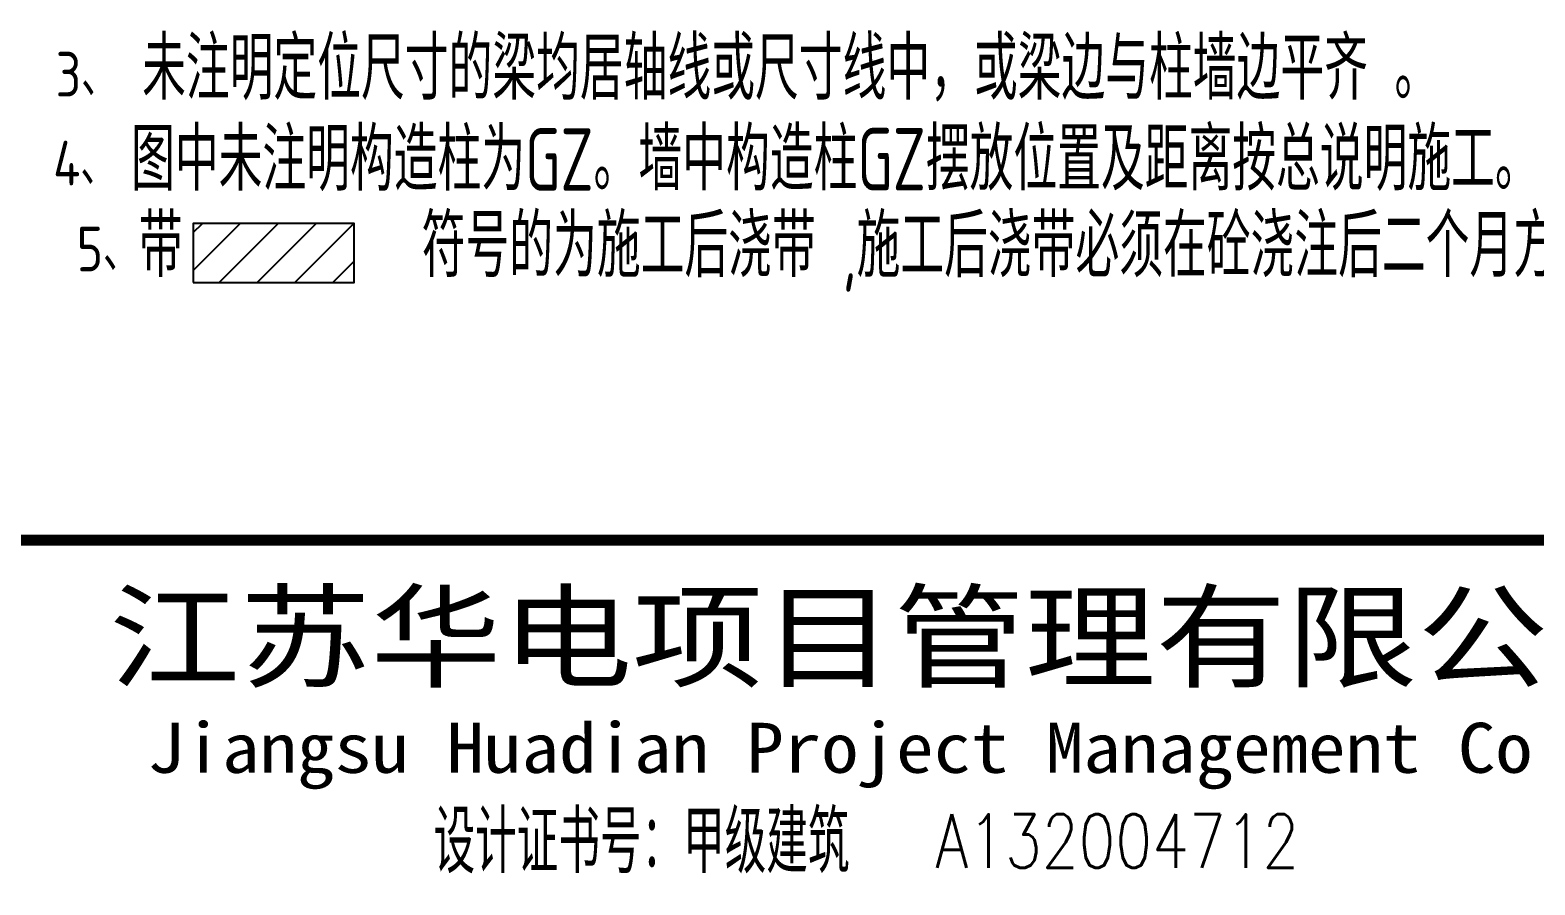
# Model space of a CAD drawing. Extents: x -2331248 to -1198620, y -977263 to -545844.
# Drawn here: x -1374548 to -1366127, y -761537 to -756754 of the extents above; entities that cross this region are included whole.
import ezdxf
from ezdxf.enums import TextEntityAlignment as Align

# ---------------------------------------------------------------- set-up
doc = ezdxf.new("R2010")
doc.units = 0
doc.header["$LTSCALE"] = 1000
doc.header["$MEASUREMENT"] = 0
doc.layers.get('0').update_dxf_attribs({"linetype": 'CONTINUOUS'})
for name, color, linetype in [('HJD', 190, 'CONTINUOUS'), ('t图框', 222, 'CONTINUOUS'), ('中文', 7, 'CONTINUOUS')]:
    doc.layers.add(name, color=color, linetype=linetype)
doc.styles.add('_TEL_DIM', font='SIMPLEX', dxfattribs={"width": 0.8, "height": 3.5, "bigfont": 'HZTXT'})
doc.styles.add('HZ', font='tssdeng.shx', dxfattribs={"width": 0.8, "bigfont": 'tssdchn.shx'})
doc.styles.add('TSSD_REIN', font='Tssdeng.shx', dxfattribs={"width": 0.7, "bigfont": 'hztxt.shx'})
doc.styles.add('房间名称', font='SIMPLEX', dxfattribs={"width": 0.7, "bigfont": '0HZTXT'})
doc.styles.add('黑体', font='SIMHEI.TTF', dxfattribs={"width": 1.4})

# ---------------------------------------------------------------- blocks, each defined once
blk = doc.blocks.new('ASDDA')
at = {"layer": 't图框'}
blk.add_line((-273365.6, 3065618.5), (-295865.6, 3065618.5), dxfattribs=at)
at = {"layer": 't图框', "const_width": 50}
blk.add_lwpolyline([(-295865.6, 3061618.5), (-295865.6, 3065618.5), (-273365.6, 3065618.5)], dxfattribs=at)
at = {"style": '房间名称', "width": 0.7}
blk.add_text('设计证书号：甲级建筑', height=280, dxfattribs=at).set_placement((-290894.5, 3064127.8))
at = {"layer": 't图框'}
for s, height, style, width, p in [('江苏华电项目管理有限公司', 373.418, '黑体', 1.15, (-292347.7, 3064998.7)), ('A132004712', 240, '_TEL_DIM', 0.8, (-288648.6, 3064151.8))]:
    blk.add_text(s, height=height, dxfattribs=dict(at, style=style, width=width)).set_placement(p)
at = {"layer": 't图框', "style": '黑体', "width": 1.1}
blk.add_text('Jiangsu Huadian Project Management Co. Ltd ', height=224.051, dxfattribs=at).set_placement((-288572.2, 3064688.9), align=Align.MIDDLE_CENTER)

msp = doc.modelspace()

# ---------------------------------------------------------------- hatches: boundary and pattern name
at = {"layer": 'HJD'}
h = msp.add_hatch(dxfattribs=at)
h.set_pattern_fill('LINE', color=256, scale=1200, angle=45, style=0)
h.set_pattern_definition([(45, (-1422191.48, -592614.27), (-106.06602, 106.06602), [])])
h.paths.add_polyline_path([(-1373635.1, -757836.3), (-1373635.1, -758166.3), (-1372735.1, -758166.3), (-1372735.1, -757836.3)])

# ---------------------------------------------------------------- linework, layer by layer
at = {"layer": 'HJD', "elevation": 35005473.4}
msp.add_lwpolyline([(-1373635.1, -758166.3), (-1372735.1, -758166.3), (-1372735.1, -757836.3), (-1373635.1, -757836.3)], close=True, dxfattribs=at)

# ---------------------------------------------------------------- block references
at = {"lineweight": -3, "xscale": 1.250016957928892, "yscale": 1.250016958278138, "zscale": 1.250016957604765}
msp.add_blockref('ASDDA', (-1008667.3, -4591683), dxfattribs=at)

# ---------------------------------------------------------------- texts
at = {"layer": '中文'}
for s, height, style, width, p in [('未注明定位尺寸的梁均居轴线或尺寸线中，或梁边与柱墙边平齐 。', 350, 'TSSD_REIN', 0.7, (-1373921.4, -757143.2, 35005480.3)), ('墙中构造柱GZ摆放位置及距离按总说明施工。', 350, 'TSSD_REIN', 0.7, (-1371143.6, -757651.2)), ('图中未注明构造柱为GZ。', 350, 'TSSD_REIN', 0.7, (-1373983.2, -757653)), ('带         符号的为施工后浇带 ,施工后浇带必须在砼浇注后二个月方可封没。用比设计砼强度等级高一级的砼浇灌。', 350, 'TSSD_REIN', 0.7, (-1373940, -758136, 35005473.4)), ('5、', 250, 'HZ', 0.85, (-1374287.5, -758103.7, 35005473.4))]:
    msp.add_text(s, height=height, dxfattribs=dict(at, style=style, width=width)).set_placement(p)
at = {"layer": '中文', "style": 'HZ', "width": 0.85}
for s, p in [('3、', (-1374060.5, -757125.8, 35005480.3)), ('4、', (-1374065, -757623, 35005480.3))]:
    msp.add_text(s, height=250, dxfattribs=at).set_placement(p, align=Align.RIGHT)

doc.saveas('drawing.dxf')
